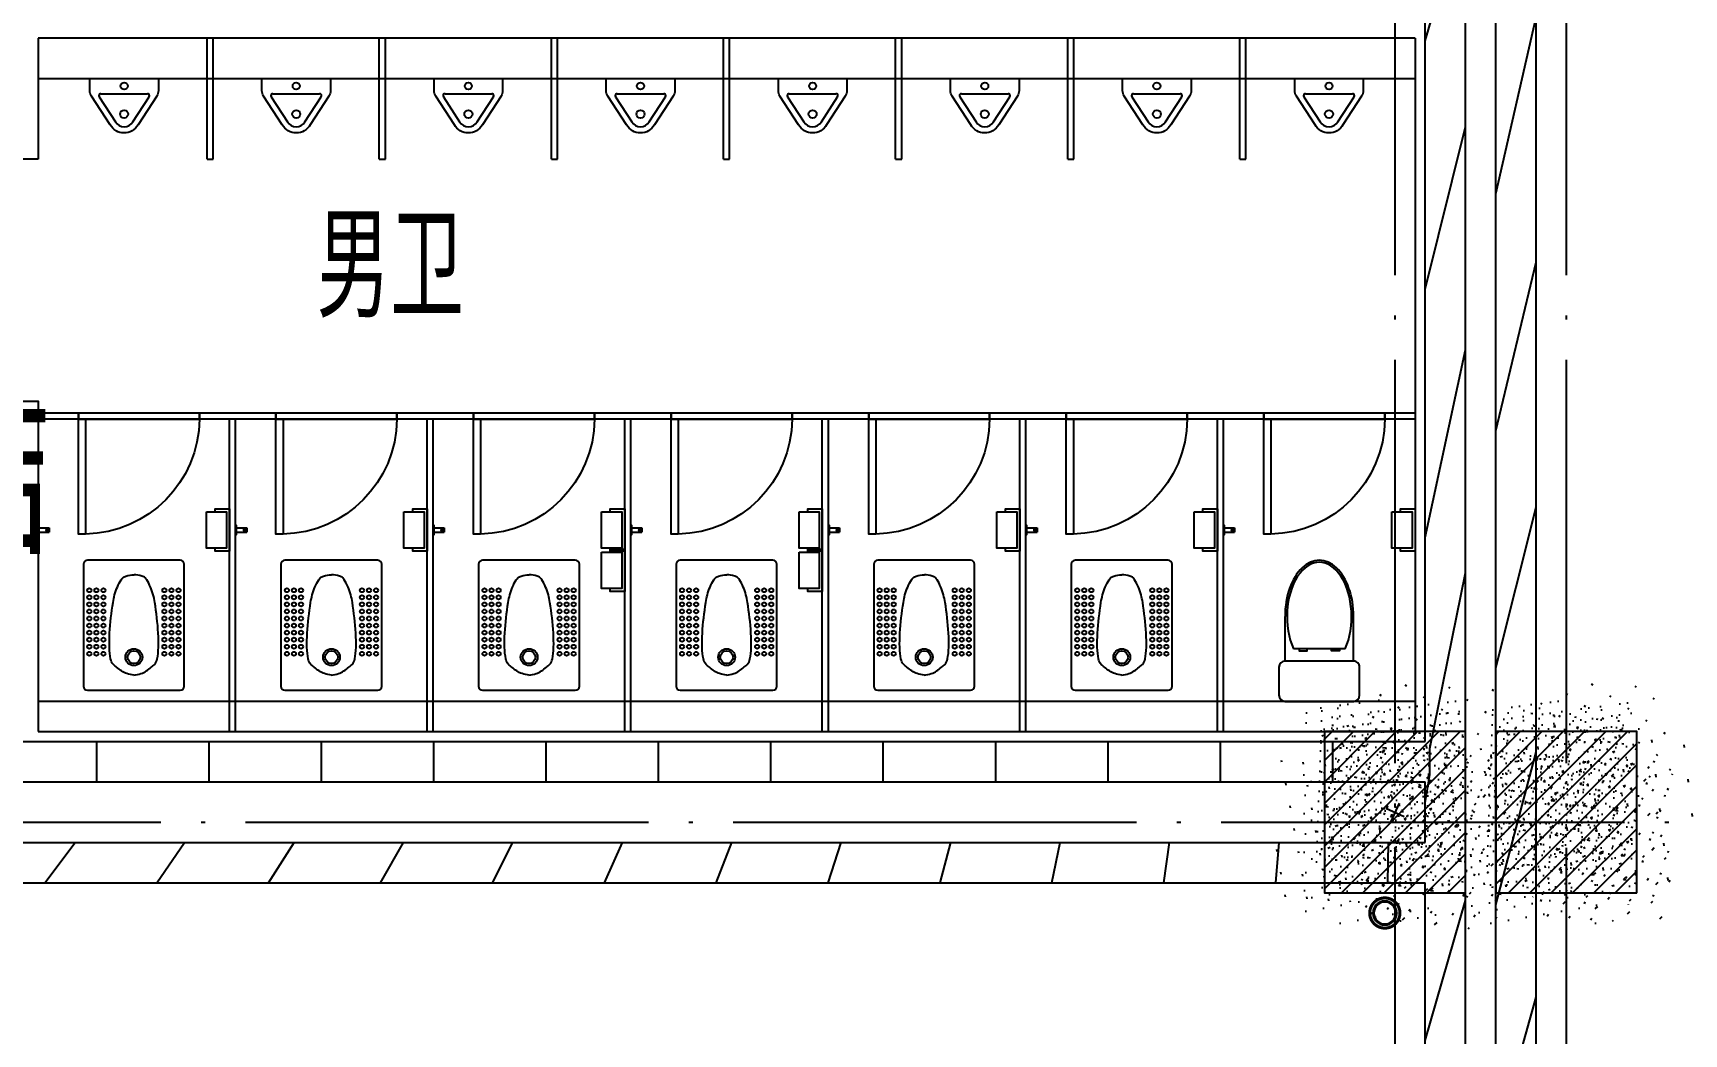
# Model space of a CAD drawing. Header units: inches. Extents: x 0 to 1813292486, y 0 to 3473589894.
# Drawn here: x 600608731 to 600616920, y 3473278568 to 3473283533 of the extents above; entities that cross this region are included whole.
import ezdxf
from ezdxf.enums import TextEntityAlignment as Align
from ezdxf.xclip import XClip

# ---------------------------------------------------------------- set-up
doc = ezdxf.new("R2010")
doc.units = ezdxf.units.IN
doc.header["$LTSCALE"] = 1000
doc.header["$MEASUREMENT"] = 0
doc.header["$XCLIPFRAME"] = 2
doc.set_wipeout_variables(frame=1)
for name, pattern in [('AX-MALL-GIRD-200$0$DOTE', [2.4200000000000004, 2, -0.2, 0.02, -0.2]), ('AX-MALL-WALL-P02-QT$0$DASH', [0.35, 0.25, -0.1]), ('PX-MALL-P02-LG$0$CONTINOUS', [0])]:
    doc.linetypes.add(name, pattern=pattern)
for name, color, linetype in [('A-Anno-Note', 241, 'Continuous'), ('AX-MALL-DIM-P02$0$A-Detl-Thin', 131, 'Continuous'), ('AX-MALL-GIRD-200$0$A-Grid', 222, 'AX-MALL-GIRD-200$0$DOTE'), ('AX-MALL-P02-200$0$A-Anno-Note', 241, 'Continuous'), ('AX-MALL-WALL-P02$0$A-Anno-Note', 241, 'Continuous'), ('AX-MALL-WALL-P02-QT$0$A-Anno-Note', 241, 'Continuous'), ('AX-MALL-WALL-P02-QT$0$A-Detl-Patt', 8, 'Continuous'), ('AX-MALL-WALL-P02-QT$0$A-Detl-Thin', 131, 'Continuous'), ('AX-MALL-WALL-P02-QT$0$A-Wall', 2, 'Continuous'), ('AX-MALL-WALL-P02-QT$0$A-Wall-Patt', 13, 'Continuous'), ('AX-MALL-WALL-P02-QT$0$A-Wind', 4, 'Continuous'), ('AX-MALL-WALL-P02-QT$0$AX-MALL-WALL-P02-QT$0$AX-MALL-WALL-P01-QT$0$21洁具', 123, 'Continuous'), ('AX-MALL-WALL-P02-QT$0$AX-MALL-WALL-P02-QT$0$AX-MALL-WALL-P01-QT$0$FC--FURN', 40, 'Continuous'), ('AX-MALL-WALL-P02-QT$0$AX-MALL-WALL-P02-QT$0$AX-MALL-WALL-P01-QT$0$FF--FIXT（洁具、厨具）', 31, 'Continuous'), ('AX-MALL-WALL-P02-QT$0$AX-MALL-WALL-P02-QT$0$AX-MALL-WALL-P01-QT$0$FF--FURN_SF(固定家俱)', 40, 'Continuous'), ('AX-MALL-WALL-P02-QT$0$AX-MALL-WALL-P02-QT$0$AX-MALL-WALL-P01-QT$0$FF-DOOR（平面门）', 70, 'Continuous'), ('AX-MALL-WALL-P02-QT$0$AX-MALL-WALL-P02-QT$0$AX-MALL-WALL-P01-QT$0$FF-装饰完成面', 30, 'Continuous'), ('AX-MALL-WALL-P02-QT$0$AX-MALL-WALL-P02-QT$0$AX-MALL-WALL-P01-QT$0$WALL', 2, 'Continuous'), ('AX-MALL-WORD-P02$0$A-Anno-Note', 241, 'Continuous'), ('AX-MALL-ZTKD-P02$0$A-Anno-Note', 241, 'Continuous'), ('PX-MALL-P02-LG$0$P-Pipe-Risr', 7, 'Continuous'), ('PX-MALL-P02-LG$0$P-Pipe-Risr-Arch', 6, 'Continuous'), ('PX-MALL-P02-LG$0$P-Pipe-Risr-W100', 6, 'Continuous'), ('PX-MALL-P02-LG$0$P-Pipe-Risr-W50', 6, 'Continuous'), ('PX-MALL-P02-LG$0$P-Sewr-Pipe', 123, 'PX-MALL-P02-LG$0$CONTINOUS'), ('SX-MALL-WALL-L-1F~2F$0$S-COLU', 30, 'Continuous'), ('SX-MALL-WALL-L-1F~2F$0$S-PATT-WALL', 83, 'Continuous'), ('SX-MALL-WALL-L-1F~2F$0$单形心', 4, 'Continuous'), ('SX-MALL-WALL-R-BZ$0$S-COLU', 30, 'Continuous'), ('SX-MALL-WALL-R-BZ$0$S-PATT-WALL', 83, 'Continuous')]:
    doc.layers.add(name, color=color, linetype=linetype)
doc.styles.add('AX-MALL-WORD-P02$0$_TCH_DIM', font='gbenor.shx')
doc.styles.add('AX-MALL-WORD-P02$0$STANDARD', font='gbenor.shx', dxfattribs={"bigfont": 'gbcbig.shx'})
doc.styles.add('PX-MALL-P02-LG$0$jzfz', font='gbenor.shx', dxfattribs={"bigfont": 'gbcbig.shx'})
pattern_1 = [(45, (0, 359.0227), (-353.55353201463, 353.55353201463), [])]

# ---------------------------------------------------------------- blocks, each defined once
blk = doc.blocks.new('AX-MALL-WORD-P02')
at = {"layer": 'AX-MALL-WORD-P02$0$A-Anno-Note', "style": 'AX-MALL-WORD-P02$0$STANDARD'}
blk.add_text('男卫', height=506.3829787234042, rotation=339.5681613092015, dxfattribs=at).set_placement((600435944.7812538, 3473126964.906733))
at = {"layer": 'AX-MALL-WORD-P02$0$A-Anno-Note', "style": 'AX-MALL-WORD-P02$0$_TCH_DIM', "width": 0.7}
blk.add_text('结', height=675.177304964539, rotation=339.5681613331429, dxfattribs=at).set_placement((600433728.0911067, 3473126613.051366))
blk = doc.blocks.new('AX-MALL-GIRD-200')
at = {"layer": 'AX-MALL-GIRD-200$0$A-Grid'}
for p, q in [((600241980.060326, 3473196551.41375), (600599876.0644244, 3473063224.650467)), ((600448485.974502, 3473145311.278587), (600409756.4355524, 3473041347.551506)), ((600449282.4994268, 3473145014.54968), (600410552.9604772, 3473041050.822598))]:
    blk.add_line(p, q, dxfattribs=at)
blk = doc.blocks.new('SX-MALL-WALL-R-BZ')
at = {"layer": 'SX-MALL-WALL-R-BZ$0$S-PATT-WALL'}
h = blk.add_hatch(dxfattribs=at)
h.set_pattern_fill('钢筋混凝土', color=256, scale=15, pattern_type=2)
h.set_pattern_definition([(24.56816130816271, (600578611.2237192, 3473080110.365553), (-31.18316059493327, 68.21004687955141), []), (29.56816130816269, (600578611.2237192, 3473080110.365553), (97.53445421719282, -46.37920051396389), [11.25, -123.75]), (334.5681613081628, (600578611.2237192, 3473080110.365553), (19.88439777927527, 112.9961142827297), [9, -99]), (80.01956130816268, (600578619.3515904, 3473080106.50062), (117.4189029658641, 66.61682168402376), [9.5610285, -105.1713168]), (25.75236130816271, (600578621.6965042, 3473080138.478197), (141.3476152528434, -79.15081592627133), [16.875, -185.625]), (76.20376130816268, (600578633.4754679, 3473080131.882288), (182.3878362876093, 87.98253897351975), [14.3415432, -157.75695]), (330.7523613081627, (600578621.6965042, 3473080138.478197), (182.3877676281842, 87.98268140648725), [13.49999999999997, -148.4999999999995]), (0.5681613081627113, (600578633.1346302, 3473080126.213644), (62.82047319493842, -87.84980448085341), [11.24999999999997, -123.7499999999997]), (305.5681613081627, (600578633.1346302, 3473080126.213644), (72.17288941707483, 89.18848104565322), [8.999999999999966, -98.99999999999973]), (51.01956130816269, (600578638.3696649, 3473080118.892823), (134.9933625472827, 1.338571315216136), [9.561028499999967, -105.1713167999997]), (17.06816130816274, (600578611.2237192, 3473080110.365553), (19.14085715648196, 46.15589493569758), [0.75, -97.8, 0.75, -100.5, 0.75, -99.375]), (347.0681613081627, (600578611.2237192, 3473080110.365553), (57.63084700165395, 41.66442755963357), [0.7499999999999979, -57.29999999999986, 0.7499999999999979, -95.54999999999973, 0.7499999999999979, -37.87499999999986]), (307.0681613081626, (600578579.8781208, 3473080122.042708), (73.85474000760384, -31.12342332406966), [0.75, -37.5, 0.75, -117, 0.75, -155.25]), (297.0681613081627, (600578565.8217986, 3473080127.2791), (87.21641676177077, -16.46683783357052), [0.75, -48.75, 0.75, -77.69999999999999, 0.75, -110.25])])
h.paths.add_polyline_path([(600441084.5123769, 3473122005.665615), (600441363.7866421, 3473122755.336132), (600440707.8249394, 3473122999.701114), (600440428.5506742, 3473122250.030597)])
at = {"layer": 'SX-MALL-WALL-R-BZ$0$S-COLU'}
blk.add_lwpolyline([(600441084.5123769, 3473122005.665615), (600441363.7866421, 3473122755.336132), (600440707.8249394, 3473122999.701114), (600440428.5506742, 3473122250.030597)], close=True, dxfattribs=at)
blk = doc.blocks.new('SX-MALL-WALL-R-2F~3F')
blk.add_blockref('SX-MALL-WALL-R-BZ', (-1.192092895507812e-06, -9.5367431640625e-07))
blk = doc.blocks.new('SX-MALL-WALL-L-1F~2F$0$BANWANG_XINGXIN')
at = {"color": 0}
for points in [[(0.7071067811865476, 0.7071067811865475), (-0.7071067811865477, -0.7071067811865475)], [(-0.7071067811865475, 0.7071067811865476), (0.7071067811865474, -0.7071067811865477)]]:
    blk.add_lwpolyline(points, dxfattribs=at)
blk = doc.blocks.new('SX-MALL-WALL-L-1F~2F')
at = {"layer": 'SX-MALL-WALL-L-1F~2F$0$S-PATT-WALL'}
h = blk.add_hatch(dxfattribs=at)
h.set_pattern_fill('钢筋混凝土', color=256, scale=15, pattern_type=2)
h.set_pattern_definition([(24.56816131876918, (600333381.3690606, 3473133742.443338), (-31.18316060756021, 68.21004687377882), []), (29.56816131876925, (600333381.3690606, 3473133742.443338), (97.53445422577846, -46.37920049590846), [11.25, -123.75]), (334.5681613187692, (600333381.3690606, 3473133742.443338), (19.88439775835759, 112.9961142864107), [9, -99]), (80.01956131876923, (600333389.4969318, 3473133738.578406), (117.4189029535321, 66.61682170576017), [9.5610285, -105.1713168]), (25.75236131876919, (600333391.8418456, 3473133770.555983), (141.3476152674957, -79.15081590010527), [16.87499999999951, -185.624999999996]), (76.20376131876925, (600333403.6208093, 3473133763.960074), (182.3878362713222, 87.98253900728311), [14.3415432, -157.75695]), (330.7523613187692, (600333391.8418456, 3473133770.555983), (182.387767611897, 87.98268144025062), [13.49999999999975, -148.499999999996]), (0.5681613187692669, (600333403.2799716, 3473133758.291429), (62.82047321120105, -87.84980446922418), [11.25, -123.75]), (305.5681613187692, (600333403.2799716, 3473133758.291429), (72.17288940056439, 89.18848105901375), [9, -99]), (51.01956131876926, (600333408.5150063, 3473133750.970609), (134.9933625470349, 1.33857134020591), [9.5610285, -105.1713168]), (17.06816131876921, (600333381.3690606, 3473133742.443338), (19.14085714793764, 46.15589493924091), [0.75, -97.8, 0.75, -100.5, 0.75, -99.375]), (347.0681613187692, (600333381.3690606, 3473133742.443338), (57.63084699394109, 41.66442757030211), [0.75, -57.3, 0.75, -95.55, 0.75, -37.875]), (307.0681613187692, (600333350.0234622, 3473133754.120493), (73.85474001336534, -31.12342331039777), [0.75, -37.5, 0.75, -117, 0.75, -155.25]), (297.0681613187692, (600333335.96714, 3473133759.356886), (87.2164167648191, -16.46683781742514), [0.75, -48.75, 0.75, -77.69999999999999, 0.75, -110.25])])
h.paths.add_polyline_path([(600440287.9874432, 3473122302.394524), (600440567.2617089, 3473123052.065043), (600439911.300006, 3473123296.430025), (600439632.0257404, 3473122546.759506)])
at = {"layer": 'SX-MALL-WALL-L-1F~2F$0$S-COLU'}
blk.add_lwpolyline([(600440287.9874432, 3473122302.394524), (600440567.2617089, 3473123052.065043), (600439911.300006, 3473123296.430025), (600439632.0257404, 3473122546.759506)], close=True, dxfattribs=at)
at = {"layer": 'SX-MALL-WALL-L-1F~2F$0$单形心', "xscale": 50, "yscale": 50, "zscale": 50}
blk.add_blockref('SX-MALL-WALL-L-1F~2F$0$BANWANG_XINGXIN', (600440099.6437256, 3473122799.412277), dxfattribs=at)
blk = doc.blocks.new('SX-MALL-WALL-L-2F~3F')
ref = blk.add_blockref('SX-MALL-WALL-L-1F~2F', (0, 0))
XClip(ref).set_block_clipping_path([(600349769.7341375, 3473074679.418533), (600357001.7302529, 3473071985.287766), (600356499.8725733, 3473070638.124951), (600359302.5086629, 3473069594.060767), (600362345.1765132, 3473077761.653201), (600381551.4312518, 3473070606.759726), (600391553.7259278, 3473066880.611454), (600387749.827644, 3473056669.608357), (600391632.1759799, 3473055223.319679), (600395635.5522461, 3473065969.791956), (600406982.2408491, 3473061742.817497), (600403058.8006672, 3473051210.921831), (600412723.2437257, 3473047610.6332), (600445093.3740637, 3473134503.466942), (600393055.2444371, 3473153889.197227), (600387463.4997383, 3473138878.984498), (600380158.3525343, 3473141600.366193), (600382830.751978, 3473148774.027779), (600388210.8522022, 3473146769.782572), (600390696.2253517, 3473153441.399696), (600277474.697425, 3473195619.741203), (600273446.9822528, 3473184807.934726), (600257129.111771, 3473190886.82031), (600241575.9633431, 3473149136.690594), (600258197.8999482, 3473142944.531458), (600255239.7303221, 3473135003.762026), (600263182.3271956, 3473132044.911624), (600260741.6763649, 3473125493.34496), (600269350.4970673, 3473122286.306632), (600271511.1407766, 3473128086.235537), (600286270.1853781, 3473122588.058336), (600284109.5416689, 3473116788.129431), (600282580.7823727, 3473112684.400902), (600291840.7574171, 3473109234.788475), (600290827.7957876, 3473106515.642598), (600293360.405141, 3473105572.171298), (600294731.2544166, 3473109252.0137), (600323175.4764534, 3473098655.706329), (600321336.3302773, 3473093718.790065), (600344750.773286, 3473084996.222976), (600341987.4689643, 3473077578.540671), (600344583.6790427, 3473076611.376234), (600346015.5062013, 3473080454.904757), (600351201.5612961, 3473078522.947055)])
blk = doc.blocks.new('SX-MALL-WALL-2F~3F')
for name in ['SX-MALL-WALL-L-2F~3F', 'SX-MALL-WALL-R-2F~3F']:
    blk.add_blockref(name, (0, 0))
blk = doc.blocks.new('AX-MALL-WALL-P02-QT$0$AX-MALL-WALL-P02-QT$0$AX-MALL-WALL-P01-QT$0$A-02-LTO-F5-卫生间$0$A-02-FP-02$0$656地块-地下一层平面图$0$A$C7C9B0AD1')
for p, q in [((169.9998121783137, 0), (-170.0001878216862, 0)), ((-200.0001878216863, -30), (-200.0001878216863, -170)), ((199.9998121783137, -170), (199.9998121783137, -30)), ((-170.0001878216862, -200), (169.9998121783137, -200)), ((-170.0001878216862, -200), (-170.0001878216862, -420.8666755913291)), ((169.9998121783137, -200), (169.9998121783137, -420.8666755913291)), ((-128.4095808044076, -260.3977986315731), (128.398101568222, -260.3977986315731))]:
    blk.add_line(p, q)
for points in [[(-100.0001878216862, -260.3977986315731), (-100.0001878216862, -250.3977986315731), (-60.00018782168627, -250.3977986315731), (-60.00018782168627, -260.3977986315731)], [(99.99981217831373, -260.3977986315731), (99.99981217831373, -250.3977986315731), (59.99981217831373, -250.3977986315731), (59.99981217831373, -260.3977986315731)]]:
    blk.add_lwpolyline(points)
for centre, start, end in [((-170.0001878216862, -30), 90, 180), ((169.9998121783137, -30), 0, 90), ((-170.0001878216862, -170), 180, 270), ((169.9998121783137, -170), 270, 0)]:
    blk.add_arc(centre, 30, start, end)
for centre, major_axis, ratio, start_param, end_param in [((-0.0002386718988419, -420.8581857560202), (0.01427085771669802, -268.9493896662805), 0.5949071552397731, 4.073075561061428, 8.493231919967007), ((-0.0001878216862679, -420.8666755913291), (0, -278.9407517399522), 0.6094484184888327, 4.712388980384689, 7.853981633974483)]:
    blk.add_ellipse(centre, major_axis=major_axis, ratio=ratio, start_param=start_param, end_param=end_param)
blk = doc.blocks.new('AX-MALL-WALL-P02-QT$0$AX-MALL-WALL-P02-QT$0$AX-MALL-WALL-P01-QT$0$A$C79883EFB')
at = {"layer": 'AX-MALL-WALL-P02-QT$0$AX-MALL-WALL-P02-QT$0$AX-MALL-WALL-P01-QT$0$FF--FIXT（洁具、厨具）', "ltscale": 0.04, "extrusion": (0, 0, -1), "xscale": -1, "zscale": -1, "rotation": 180}
blk.add_blockref('AX-MALL-WALL-P02-QT$0$AX-MALL-WALL-P02-QT$0$AX-MALL-WALL-P01-QT$0$A-02-LTO-F5-卫生间$0$A-02-FP-02$0$656地块-地下一层平面图$0$A$C7C9B0AD1', (-499.9998121783137, 0), dxfattribs=at)
blk = doc.blocks.new('AX-MALL-WALL-P02-QT$0$AX-MALL-WALL-P02-QT$0$AX-MALL-WALL-P01-QT$0$A$C5310592A')
at = {"layer": 'AX-MALL-WALL-P02-QT$0$AX-MALL-WALL-P02-QT$0$AX-MALL-WALL-P01-QT$0$WALL'}
blk.add_blockref('AX-MALL-WALL-P02-QT$0$AX-MALL-WALL-P02-QT$0$AX-MALL-WALL-P01-QT$0$A$C79883EFB', (-999.9999999920838, 0), dxfattribs=at)
blk = doc.blocks.new('AX-MALL-WALL-P02-QT$0$AX-MALL-WALL-P02-QT$0$AX-MALL-WALL-P01-QT$0$ewfd')
at = {"color": 250}
blk.add_wipeout([(323302.6650249958, 466314.476409029), (323298.66332251864, 466314.88083868043), (323294.8776801148, 466316.0547571024), (323291.4435677846, 466317.9210806403), (323288.5228893721, 466320.33427340526), (323286.08336799627, 466323.29389360757), (323284.17001375026, 466326.8649335461), (323283.0009077253, 466330.8264101287), (323282.6650249958, 466334.476409029), (323282.6650249958, 466939.476409029), (323283.0420671921, 466943.34157746437), (323284.3234099986, 466947.45043933333), (323286.02257478185, 466950.568246157), (323288.5228893721, 466953.6185446527), (323291.46228950284, 466956.0444118499), (323294.8884147194, 466957.902595086), (323298.6645358611, 466959.0722271207), (323302.28252805094, 466959.47275109665), (323762.6650249958, 466959.476409029), (323766.52946304274, 466959.09951068443), (323770.24132166675, 466957.985858744), (323773.9191480949, 466956.0095488781), (323776.80716061953, 466953.6185446527), (323779.311224187, 466950.5626190435), (323781.16109574045, 466947.0853095415), (323782.277100065, 466943.3964232483), (323782.6650249958, 466939.476409029), (323782.6634575456, 466334.2260182323), (323782.25036350096, 466330.4249258885), (323781.12287244765, 466326.7752488927), (323779.27045070205, 466323.329219378), (323776.80716061953, 466320.33427340526), (323773.76255693275, 466317.8377556908), (323770.22400144854, 466315.95987925184), (323766.41464420885, 466314.8310442892), (323762.6650249958, 466314.476409029)], dxfattribs=at)
blk.add_lwpolyline([(323282.6650249958, 466939.476409029), (323282.6650249958, 466334.476409029, 0.414213562373095), (323302.6650249958, 466314.476409029), (323762.6650249958, 466314.476409029, 0.414213562373095), (323782.6650249958, 466334.476409029), (323782.6650249958, 466939.476409029, 0.414213562373095), (323762.6650249958, 466959.476409029), (323302.6650249958, 466959.476409029, 0.414213562373095)], format="xyb", close=True)
blk.add_lwpolyline([(323282.6650249958, 466939.476409029), (323282.6650249958, 466334.476409029, 0.414213562373095), (323302.6650249958, 466314.476409029), (323762.6650249958, 466314.476409029, 0.414213562373095), (323782.6650249958, 466334.476409029), (323782.6650249958, 466939.476409029, 0.414213562373095), (323762.6650249958, 466959.476409029), (323302.6650249958, 466959.476409029, 0.414213562373095)], format="xyb", close=True)
at = {"color": 251}
for centre, radius in [((323310.7681113989, 466778.643245542), 10), ((323310.7681113989, 466778.643245542), 10), ((323345.7681113989, 466778.643245542), 10), ((323345.7681113989, 466778.643245542), 10), ((323380.7681113989, 466778.643245542), 10), ((323380.7681113989, 466778.643245542), 10), ((323531.9863792658, 466795.3876582197), 41.94557274732505), ((323531.9863792658, 466795.3876582197), 41.94557274732505), ((323531.9863792658, 466795.3876582197), 31.45923512725858), ((323531.9863792658, 466795.3876582197), 31.45923512725858), ((323683.2046471327, 466778.643245542), 10), ((323683.2046471327, 466778.643245542), 10), ((323718.2046471327, 466778.643245542), 10), ((323718.2046471327, 466778.643245542), 10), ((323753.2046471327, 466778.643245542), 10), ((323753.2046471327, 466778.643245542), 10), ((323310.7681113989, 466743.643245542), 10), ((323310.7681113989, 466743.643245542), 10), ((323310.7681113989, 466708.643245542), 10), ((323310.7681113989, 466708.643245542), 10), ((323310.7681113989, 466673.643245542), 10), ((323310.7681113989, 466673.643245542), 10), ((323345.7681113989, 466743.643245542), 10), ((323345.7681113989, 466743.643245542), 10), ((323345.7681113989, 466708.643245542), 10), ((323345.7681113989, 466708.643245542), 10), ((323345.7681113989, 466673.643245542), 10), ((323345.7681113989, 466673.643245542), 10), ((323380.7681113989, 466743.643245542), 10), ((323380.7681113989, 466743.643245542), 10), ((323380.7681113989, 466708.643245542), 10), ((323380.7681113989, 466708.643245542), 10), ((323380.7681113989, 466673.643245542), 10), ((323380.7681113989, 466673.643245542), 10), ((323683.2046471327, 466743.643245542), 10), ((323683.2046471327, 466743.643245542), 10), ((323683.2046471327, 466708.643245542), 10), ((323683.2046471327, 466708.643245542), 10), ((323683.2046471327, 466673.643245542), 10), ((323683.2046471327, 466673.643245542), 10), ((323718.2046471327, 466743.643245542), 10), ((323718.2046471327, 466743.643245542), 10), ((323718.2046471327, 466708.643245542), 10), ((323718.2046471327, 466708.643245542), 10), ((323718.2046471327, 466673.643245542), 10), ((323718.2046471327, 466673.643245542), 10), ((323753.2046471327, 466743.643245542), 10), ((323753.2046471327, 466743.643245542), 10), ((323753.2046471327, 466708.643245542), 10), ((323753.2046471327, 466708.643245542), 10), ((323753.2046471327, 466673.643245542), 10), ((323753.2046471327, 466673.643245542), 10), ((323310.7681113989, 466638.643245542), 10), ((323310.7681113989, 466638.643245542), 10), ((323310.7681113989, 466603.643245542), 10), ((323310.7681113989, 466603.643245542), 10), ((323345.7681113989, 466638.643245542), 10), ((323345.7681113989, 466638.643245542), 10), ((323345.7681113989, 466603.643245542), 10), ((323345.7681113989, 466603.643245542), 10), ((323380.7681113989, 466638.643245542), 10), ((323380.7681113989, 466638.643245542), 10), ((323380.7681113989, 466603.643245542), 10), ((323380.7681113989, 466603.643245542), 10), ((323683.2046471327, 466638.643245542), 10), ((323683.2046471327, 466638.643245542), 10), ((323683.2046471327, 466603.643245542), 10), ((323683.2046471327, 466603.643245542), 10), ((323718.2046471327, 466638.643245542), 10), ((323718.2046471327, 466638.643245542), 10), ((323718.2046471327, 466603.643245542), 10), ((323718.2046471327, 466603.643245542), 10), ((323753.2046471327, 466638.643245542), 10), ((323753.2046471327, 466638.643245542), 10), ((323753.2046471327, 466603.643245542), 10), ((323753.2046471327, 466603.643245542), 10), ((323310.7681113989, 466568.643245542), 10), ((323310.7681113989, 466568.643245542), 10), ((323310.7681113989, 466533.643245542), 10), ((323310.7681113989, 466533.643245542), 10), ((323345.7681113989, 466568.643245542), 10), ((323345.7681113989, 466568.643245542), 10), ((323345.7681113989, 466533.643245542), 10), ((323345.7681113989, 466533.643245542), 10), ((323380.7681113989, 466568.643245542), 10), ((323380.7681113989, 466568.643245542), 10), ((323380.7681113989, 466533.643245542), 10), ((323380.7681113989, 466533.643245542), 10), ((323683.2046471327, 466568.643245542), 10), ((323683.2046471327, 466568.643245542), 10), ((323683.2046471327, 466533.643245542), 10), ((323683.2046471327, 466533.643245542), 10), ((323718.2046471327, 466568.643245542), 10), ((323718.2046471327, 466568.643245542), 10), ((323718.2046471327, 466533.643245542), 10), ((323718.2046471327, 466533.643245542), 10), ((323753.2046471327, 466568.643245542), 10), ((323753.2046471327, 466568.643245542), 10), ((323753.2046471327, 466533.643245542), 10), ((323753.2046471327, 466533.643245542), 10), ((323310.7681113989, 466498.643245542), 10), ((323310.7681113989, 466498.643245542), 10), ((323310.7681113989, 466463.643245542), 10), ((323310.7681113989, 466463.643245542), 10), ((323345.7681113989, 466498.643245542), 10), ((323345.7681113989, 466498.643245542), 10), ((323345.7681113989, 466463.643245542), 10), ((323345.7681113989, 466463.643245542), 10), ((323380.7681113989, 466498.643245542), 10), ((323380.7681113989, 466498.643245542), 10), ((323380.7681113989, 466463.643245542), 10), ((323380.7681113989, 466463.643245542), 10), ((323683.2046471327, 466498.643245542), 10), ((323683.2046471327, 466498.643245542), 10), ((323683.2046471327, 466463.643245542), 10), ((323683.2046471327, 466463.643245542), 10), ((323718.2046471327, 466498.643245542), 10), ((323718.2046471327, 466498.643245542), 10), ((323718.2046471327, 466463.643245542), 10), ((323718.2046471327, 466463.643245542), 10), ((323753.2046471327, 466498.643245542), 10), ((323753.2046471327, 466498.643245542), 10), ((323753.2046471327, 466463.643245542), 10), ((323753.2046471327, 466463.643245542), 10)]:
    blk.add_circle(centre, radius, dxfattribs=at)
for points in [[(323532.6650248766, 466883.8638216704), (323520.4717212916, 466882.2286032736), (323488.4597207308, 466877.707044959), (323456.0975703001, 466853.6599709837), (323422.9914146662, 466827.120705098), (323400.9047311546, 466758.5660919397), (323414.4005647899, 466603.1887380629), (323437.4916673899, 466472.9993421583), (323456.4092613461, 466429.9087465851), (323476.310454011, 466399.6364177166), (323500.2832683325, 466389.5506935481), (323519.2872260809, 466386.2547661074), (323531.2312737703, 466386.1751430504)], [(323532.6650248766, 466883.8638216704), (323520.4717212916, 466882.2286032736), (323488.4597207308, 466877.707044959), (323456.0975703001, 466853.6599709837), (323422.9914146662, 466827.120705098), (323400.9047311546, 466758.5660919397), (323414.4005647899, 466603.1887380629), (323437.4916673899, 466472.9993421583), (323456.4092613461, 466429.9087465851), (323476.310454011, 466399.6364177166), (323500.2832683325, 466389.5506935481), (323519.2872260809, 466386.2547661074), (323531.2312737703, 466386.1751430504)], [(323531.2312737703, 466883.8638216704), (323543.4245773553, 466882.2286032736), (323575.4365779161, 466877.707044959), (323607.7987283468, 466853.6599709837), (323640.9048839808, 466827.120705098), (323662.9915674924, 466758.5660919397), (323649.495733857, 466603.1887380629), (323626.4046312571, 466472.9993421583), (323607.4870373008, 466429.9087465851), (323587.585844636, 466399.6364177166), (323563.6130303144, 466389.5506935481), (323544.609072566, 466386.2547661074), (323531.2312737703, 466386.1751430504)], [(323531.2312737703, 466883.8638216704), (323543.4245773553, 466882.2286032736), (323575.4365779161, 466877.707044959), (323607.7987283468, 466853.6599709837), (323640.9048839808, 466827.120705098), (323662.9915674924, 466758.5660919397), (323649.495733857, 466603.1887380629), (323626.4046312571, 466472.9993421583), (323607.4870373008, 466429.9087465851), (323587.585844636, 466399.6364177166), (323563.6130303144, 466389.5506935481), (323544.609072566, 466386.2547661074), (323531.2312737703, 466386.1751430504)]]:
    blk.add_open_spline(points, degree=3, knots=[1.440812088750235, 1.440812088750235, 1.440812088750235, 1.440812088750235, 37.88296620825651, 97.35998109031364, 119.2773576006894, 162.7981170504426, 436.8467338138964, 475.3307935418813, 551.816729635075, 564.080937783323, 580.9239073624212, 621.6792270419107, 621.6792270419107, 621.6792270419107, 621.6792270419107])
blk = doc.blocks.new('AX-MALL-WALL-P02-QT$0$AX-MALL-WALL-P02-QT$0$AX-MALL-WALL-P01-QT$0$A$C54635287')
at = {"layer": 'AX-MALL-WALL-P02-QT$0$AX-MALL-WALL-P02-QT$0$AX-MALL-WALL-P01-QT$0$21洁具'}
for p, q in [((-15, -399.9999999997672), (-15, 199.9999999983702)), ((15, -399.9999999997672), (15, 199.9999999983702)), ((-15, 0), (15, 0))]:
    blk.add_line(p, q, dxfattribs=at)
blk.add_lwpolyline([(-15, -400), (15, -400)], dxfattribs=at)
blk = doc.blocks.new('AX-MALL-WALL-P02-QT$0$AX-MALL-WALL-P02-QT$0$AX-MALL-WALL-P01-QT$0$$lvtry$00000219')
at = {"color": 0}
for p, q in [((-115.7951361627784, -76), (115.7951365942135, -76)), ((-124.1736286100931, -91.4590167896822), (-43.30126991262658, -215.5818163077347)), ((43.30127046327107, -215.5818162914366), (124.173629044788, -91.45901678455992))]:
    blk.add_line(p, q, dxfattribs=at)
blk.add_lwpolyline([(69.28203258267604, -230.5818162814248, -0.5773502691893553), (-69.28203202271834, -230.5818163137883), (-161.8924622368068, -88.44343865476549, -0.1453776039613215), (-170, -61.14835470658728), (-170, 0), (170, 0), (170, -61.14835534221493, -0.14537760380397), (161.8924622535706, -88.44343926454893)], format="xyb", close=True, dxfattribs=at)
for centre, radius in [((0, -38), 17.66628609890357), ((2.15601176e-07, -176.9798452330288), 20)]:
    blk.add_circle(centre, radius, dxfattribs=at)
for centre, radius, start, end in [((-115.7951361627784, -86), 10, 90, 213.0863027755129), ((115.7951365942135, -86), 10, 326.9136972614062, 90), ((2.705492079e-07, -190.5818163002841), 49.99999999860439, 210.000000016618, 330.0000000131581)]:
    blk.add_arc(centre, radius, start, end, dxfattribs=at)
blk = doc.blocks.new('AX-MALL-WALL-P02-QT$0$AX-MALL-WALL-P02-QT$0$AX-MALL-WALL-P01-QT$0$6栋二层平面图$0$t.holder')
blk.add_lwpolyline([(-171606.22549057, -4429.84042078245), (-171506.2254905701, -4429.84042078245), (-171506.2254905701, -4249.84042078245), (-171606.22549057, -4249.84042078245)], close=True)
blk.add_lwpolyline([(-171563.1068744659, -4429.84042078245), (-171563.1068744659, -4444.840420782449), (-171491.2254905701, -4444.840420782449), (-171491.2254900932, -4234.840420782449), (-171563.1068739891, -4234.840420782449), (-171563.1068744659, -4249.84042078245)])
blk = doc.blocks.new('AX-MALL-WALL-P02-QT$0$AX-MALL-WALL-P02-QT$0$AX-MALL-WALL-P01-QT$0$A$C25F07B65')
at = {"color": 1}
blk.add_lwpolyline([(-22.5, 0), (-22.5, -5), (22.5, -5), (22.5, 0)], close=True, dxfattribs=at)
for points in [[(-11, -5), (-11, -55)], [(11, -55), (-11, -55)], [(11, -5), (11, -55)]]:
    blk.add_lwpolyline(points, dxfattribs=at)
blk.add_circle((0, -45), 5, dxfattribs=at)
blk = doc.blocks.new('AX-MALL-WALL-P02-QT$0$AX-MALL-WALL-P02-QT$0$AX-MALL-WALL-P01-QT$0$VCDSV RT')
at = {"layer": 'AX-MALL-WALL-P02-QT$0$AX-MALL-WALL-P02-QT$0$AX-MALL-WALL-P01-QT$0$FF--FURN_SF(固定家俱)', "color": 251}
for points in [[(-1553098.84209966, -1826479.911805076), (-1553098.841555893, -1826509.899017009), (-1553698.84155756, -1826509.923115739), (-1553698.841553746, -1826479.935903796)], [(-1553098.84209966, -1826509.947214458), (-1553098.841555893, -1826479.960002525), (-1553698.84155756, -1826479.935903796), (-1553698.841553746, -1826509.923115739)]]:
    blk.add_lwpolyline(points, dxfattribs=at)
at = {"layer": 'AX-MALL-WALL-P02-QT$0$AX-MALL-WALL-P02-QT$0$AX-MALL-WALL-P01-QT$0$FF-DOOR（平面门）', "color": 251}
blk.add_lwpolyline([(-1553698.841553746, -1826479.923115739), (-1553098.84209966, -1826479.911805076, 0.4070509368306434), (-1553664.217446385, -1825909.914594877)], format="xyb", dxfattribs=at)
at = {"layer": 'AX-MALL-WALL-P02-QT$0$AX-MALL-WALL-P02-QT$0$AX-MALL-WALL-P01-QT$0$FF-DOOR（平面门）', "color": 3}
blk.add_lwpolyline([(-1553663.633202611, -1825909.923566568), (-1553698.841534672, -1825909.923565615), (-1553698.841553746, -1826479.935903796), (-1553663.633221684, -1826479.93590475)], close=True, dxfattribs=at)
blk = doc.blocks.new('AX-MALL-WALL-P02-QT$0$cs3')
at = {"layer": 'AX-MALL-WALL-P02-QT$0$AX-MALL-WALL-P02-QT$0$AX-MALL-WALL-P01-QT$0$FC--FURN', "ltscale": 2}
blk.add_line((31121.91662144661, -6897.504331111908), (37951.91656386852, -6897.504325866699), dxfattribs=at)
blk.add_lwpolyline([(37951.91656589508, -9987.51037311554), (31122.92724180222, -9987.510378360748)], dxfattribs=at)
at = {"layer": 'AX-MALL-WALL-P02-QT$0$AX-MALL-WALL-P02-QT$0$AX-MALL-WALL-P01-QT$0$FF--FURN_SF(固定家俱)', "ltscale": 2}
for points in [[(34801.91609489918, -8557.510385513306), (31122.92724049091, -8557.510389328003)], [(34801.91609442234, -8587.510375499725), (31122.92724084854, -8587.510379314423)], [(32071.91662335396, -10137.51037883759), (32071.91662204266, -8587.510376930237)], [(32101.9166135788, -10137.51037788391), (32101.91661334038, -8587.510376930237)], [(37951.91606628895, -8587.510373592377), (32711.91610431671, -8587.510376930237)], [(37951.91606616974, -8557.510383605957), (32711.91618871689, -8557.510387420654)], [(33051.91661369801, -10137.51037788391), (33051.91661274433, -8587.510377883911)], [(33081.91660368443, -10137.51037740707), (33081.91660320759, -8587.510377883911)], [(34031.91660404205, -10137.51037693024), (34031.91660320759, -8587.5103764534)], [(34031.91660404205, -10137.51037693024), (34031.91660320759, -8587.5103764534)], [(34061.91659462452, -10137.51037597656), (34061.91659379005, -8587.510376930237)], [(34061.91659462452, -10137.51037597656), (34061.91659379005, -8587.510376930237)], [(35011.91659450531, -10137.51037597656), (35011.91659343243, -8587.510376930237)], [(35041.91658496857, -10137.5103764534), (35041.9165841341, -8587.510376930237)], [(35991.91658520699, -10137.51037597656), (35991.9165841341, -8587.5103764534)], [(36021.91657578945, -10137.51037597656), (36021.91657483578, -8587.5103764534)], [(36971.91657531261, -10137.51037549973), (36971.91657412052, -8587.510375022888)], [(37001.91656517982, -10137.51037502289), (37001.91656458378, -8587.510375022888)]]:
    blk.add_lwpolyline(points, dxfattribs=at)
at = {"layer": 'AX-MALL-WALL-P02-QT$0$AX-MALL-WALL-P02-QT$0$AX-MALL-WALL-P01-QT$0$FF-装饰完成面'}
for p, q in [((37951.91656351089, -6697.504325389862), (31121.91662156582, -6697.504331111908)), ((31121.91662156582, -6697.504331111908), (31121.9166213274, -7297.504330635071)), ((37951.91656351089, -6697.504325389862), (37951.91656577587, -10137.51057004929)), ((31121.9166213274, -7297.504330635071), (30921.91662120819, -7297.504329681396)), ((31121.91662323475, -10137.51057624817), (37951.91656577587, -10137.51057004929))]:
    blk.add_line(p, q, dxfattribs=at)
blk.add_lwpolyline([(30921.91662299633, -9737.510576248169), (30921.91662251949, -8699.344861030579), (30171.91662251949, -8699.344860076904), (30171.91662216187, -8499.344861984253), (31121.91662204266, -8499.344860553741), (31121.91662323475, -10137.51057624817)], dxfattribs=at)
at = {"layer": 'AX-MALL-WALL-P02-QT$0$AX-MALL-WALL-P02-QT$0$AX-MALL-WALL-P01-QT$0$FC--FURN', "color": 70, "rotation": 180.0000000395197}
for p in [(355129.3900780678, 457026.9662547112), (356109.390068531, 457026.9662537575), (357089.3900583982, 457026.966255188), (358069.3900486231, 457026.9662547112), (359049.3900398016, 457026.966258049), (360029.390029788, 457026.9662570953)]:
    blk.add_blockref('AX-MALL-WALL-P02-QT$0$AX-MALL-WALL-P02-QT$0$AX-MALL-WALL-P01-QT$0$ewfd', p, dxfattribs=at)
at = {"layer": 'AX-MALL-WALL-P02-QT$0$AX-MALL-WALL-P02-QT$0$AX-MALL-WALL-P01-QT$0$FC--FURN', "color": 70}
blk.add_blockref('AX-MALL-WALL-P02-QT$0$AX-MALL-WALL-P02-QT$0$AX-MALL-WALL-P01-QT$0$A$C5310592A', (37976.91631627083, -9987.510373592377), dxfattribs=at)
at = {"layer": 'AX-MALL-WALL-P02-QT$0$AX-MALL-WALL-P02-QT$0$AX-MALL-WALL-P01-QT$0$FF--FIXT（洁具、厨具）', "ltscale": 2}
for p in [(31975.66661369801, -6897.504329681396), (32829.41660702229, -6897.504329204559), (33683.16659975052, -6897.504328250885), (34536.91659224033, -6897.504327297211), (35390.66658580303, -6897.504326820374), (36244.4165776968, -6897.504326343536), (37098.16657102108, -6897.504324436188)]:
    blk.add_blockref('AX-MALL-WALL-P02-QT$0$AX-MALL-WALL-P02-QT$0$AX-MALL-WALL-P01-QT$0$A$C54635287', p, dxfattribs=at)
at = {"layer": 'AX-MALL-WALL-P02-QT$0$AX-MALL-WALL-P02-QT$0$AX-MALL-WALL-P01-QT$0$FF--FIXT（洁具、厨具）', "ltscale": 0.04}
for p in [(31548.7916175127, -6897.504329681396, 0.1550244201247627), (32402.54161024094, -6897.504328727722, 0.1550244201247627), (33256.29160356522, -6897.504328250885, 0.1550244201247628), (34110.04159641266, -6897.504328250885, 0.1550244201247628), (34963.79158854485, -6897.504326820374, 0.1550244201247628), (35817.54158163071, -6897.504327297211, 0.1550244201247628), (36671.29157483578, -6897.504325389862, 0.1550244201247628), (37525.04156756401, -6897.504325866699, 0.1550244201247627)]:
    blk.add_blockref('AX-MALL-WALL-P02-QT$0$AX-MALL-WALL-P02-QT$0$AX-MALL-WALL-P01-QT$0$$lvtry$00000219', p, dxfattribs=at)
at = {"layer": 'AX-MALL-WALL-P02-QT$0$AX-MALL-WALL-P02-QT$0$AX-MALL-WALL-P01-QT$0$FF--FIXT（洁具、厨具）', "ltscale": 3, "extrusion": (0, 0, -1), "zscale": -1, "rotation": 179.9999961184987}
for p in [(-203563.1425172091, -13477.33918094635), (-204543.142506361, -13477.33917999268), (-205523.1424876451, -13477.33917999268), (-206503.142482996, -13477.33917999268), (-207483.1424797773, -13477.33917951584), (-208463.142468214, -13477.33917808533), (-209443.1419576406, -13477.33917713165), (-205523.1424883604, -13677.33918046951), (-206503.1424820423, -13677.33917951584)]:
    blk.add_blockref('AX-MALL-WALL-P02-QT$0$AX-MALL-WALL-P02-QT$0$AX-MALL-WALL-P01-QT$0$6栋二层平面图$0$t.holder', p, dxfattribs=at)
at = {"layer": 'AX-MALL-WALL-P02-QT$0$AX-MALL-WALL-P02-QT$0$AX-MALL-WALL-P01-QT$0$FF--FIXT（洁具、厨具）', "rotation": 90.00000003951976}
for p in [(31121.91672790051, -9137.510379314423), (32101.91671741009, -9137.510378360748), (33081.91670823097, -9137.510377883911), (34061.91669881344, -9137.510376930237), (35041.91668915749, -9137.510375976562), (36021.91667962074, -9137.510375022888), (37001.91666996479, -9137.510374069214)]:
    blk.add_blockref('AX-MALL-WALL-P02-QT$0$AX-MALL-WALL-P02-QT$0$AX-MALL-WALL-P01-QT$0$A$C25F07B65', p, dxfattribs=at)
at = {"layer": 'AX-MALL-WALL-P02-QT$0$AX-MALL-WALL-P02-QT$0$AX-MALL-WALL-P01-QT$0$FF-DOOR（平面门）', "color": 2, "extrusion": (0, 0, -1), "zscale": -0.9999999999999999, "rotation": 179.9999999604801}
for p in [(-1585020.759433508, -1835067.412895203), (-1586000.759423733, -1835067.412895203), (-1586980.759414077, -1835067.412894726), (-1587960.759405017, -1835067.412894726), (-1588940.75939548, -1835067.412892818), (-1589920.759385586, -1835067.412892818), (-1590900.75937593, -1835067.412891865)]:
    blk.add_blockref('AX-MALL-WALL-P02-QT$0$AX-MALL-WALL-P02-QT$0$AX-MALL-WALL-P01-QT$0$VCDSV RT', p, dxfattribs=at)
blk = doc.blocks.new('AX-MALL-WALL-P02-QT')
at = {"layer": 'AX-MALL-WALL-P02-QT$0$A-Wall-Patt'}
h = blk.add_hatch(dxfattribs=at)
h.set_pattern_fill('普通砖', color=256, scale=200, style=0)
h.set_pattern_definition(pattern_1)
h.paths.add_polyline_path([(600440215.4062912, 3473122489.503456), (600440340.3513772, 3473122442.957745), (600440514.8977934, 3473122911.501819), (600440389.9527073, 3473122958.04753), (600440292.570881, 3473122887.611571), (600440187.8430314, 3473122606.485126)])
h = blk.add_hatch(dxfattribs=at)
h.set_pattern_fill('普通砖', color=256, scale=200, style=0)
h.set_pattern_definition(pattern_1)
h.paths.add_polyline_path([(600432410.7032369, 3473101446.307957), (600432504.9854289, 3473101410.075115), (600440340.3513772, 3473122442.957745), (600440215.4062912, 3473122489.503456), (600440118.0244651, 3473122419.067497), (600432353.9015877, 3473101577.426369)])
at = {"layer": 'AX-MALL-WALL-P02-QT$0$A-Detl-Patt', "linetype": 'AX-MALL-WALL-P02-QT$0$DASH'}
for p, q in [((600411783.0245817, 3473045785.03125), (600444215.2818018, 3473132844.636178)), ((600411924.6820309, 3473045735.605952), (600444355.845043, 3473132792.272248))]:
    blk.add_line(p, q, dxfattribs=at)
at = {"layer": 'AX-MALL-WALL-P02-QT$0$A-Wall'}
for p, q in [((600440187.8430314, 3473122606.485126), (600440292.570881, 3473122887.611571)), ((600440340.3513772, 3473122442.957745), (600440514.8977934, 3473122911.501819)), ((600432353.9015877, 3473101577.426369), (600440118.0244651, 3473122419.067497)), ((600432504.9854289, 3473101410.075115), (600440340.3513772, 3473122442.957745))]:
    blk.add_line(p, q, dxfattribs=at)
at = {"layer": 'AX-MALL-WALL-P02-QT$0$A-Detl-Thin'}
blk.add_blockref('SX-MALL-WALL-2F~3F', (0, 0), dxfattribs=at)
at = {"layer": 'AX-MALL-WALL-P02-QT$0$A-Wind'}
blk.add_blockref('AX-MALL-GIRD-200', (0, 0), dxfattribs=at)
at = {"layer": 'AX-MALL-WALL-P02-QT$0$A-Anno-Note', "rotation": 339.5681613093759}
blk.add_blockref('AX-MALL-WALL-P02-QT$0$cs3', (600408307.6306978, 3473145887.821014), dxfattribs=at)
at = {"layer": 'AX-MALL-WALL-P02-QT$0$A-Wall-Patt'}
h = blk.add_hatch(dxfattribs=at)
h.set_pattern_fill('普通砖', color=256, scale=200, style=0)
h.set_pattern_definition(pattern_1)
h.paths.add_polyline_path([(600440389.9527073, 3473122958.04753), (600440514.8977934, 3473122911.501819), (600443482.1868627, 3473130876.751067), (600443224.9506671, 3473130759.152004), (600440362.3894473, 3473123075.0292)])
h = blk.add_hatch(dxfattribs=at)
h.set_pattern_fill('普通砖', color=256, scale=200, style=0)
h.set_pattern_definition(pattern_1)
h.paths.add_polyline_path([(600432671.615671, 3473100854.770744), (600443530.8934488, 3473130004.898059), (600443413.2943859, 3473130262.134254), (600432484.1980418, 3473100924.58931)])
h = blk.add_hatch(dxfattribs=at)
h.set_pattern_fill('普通砖', color=256, scale=200, style=0)
h.set_pattern_definition(pattern_1)
h.paths.add_polyline_path([(600424783.7620517, 3473128665.097935), (600440292.570881, 3473122887.611571), (600440389.9527073, 3473122958.04753), (600440362.3894473, 3473123075.0292), (600424853.580618, 3473128852.515564)])
h = blk.add_hatch(dxfattribs=at)
h.set_pattern_fill('普通砖', color=256, scale=200, style=0)
h.set_pattern_definition(pattern_1)
h.paths.add_polyline_path([(600424819.5974243, 3473128331.607566), (600424937.1964872, 3473128074.371371), (600440118.0244651, 3473122419.067497), (600440215.4062912, 3473122489.503456), (600440187.8430314, 3473122606.485126)])
at = {"layer": 'AX-MALL-WALL-P02-QT$0$A-Wall'}
for p, q in [((600440514.8977934, 3473122911.501819), (600443482.1868627, 3473130876.751067)), ((600440362.3894473, 3473123075.0292), (600443224.9506671, 3473130759.152004)), ((600432484.1980418, 3473100924.58931), (600443413.2943859, 3473130262.134254)), ((600432671.615671, 3473100854.770744), (600443530.8934488, 3473130004.898059)), ((600424853.580618, 3473128852.515564), (600440362.3894473, 3473123075.0292)), ((600424783.7620517, 3473128665.097935), (600440292.570881, 3473122887.611571)), ((600424819.5974243, 3473128331.607566), (600440187.8430314, 3473122606.485126)), ((600424937.1964872, 3473128074.371371), (600440118.0244651, 3473122419.067497))]:
    blk.add_line(p, q, dxfattribs=at)
blk = doc.blocks.new('AX-MALL-WALL-P02')
at = {"layer": 'AX-MALL-WALL-P02$0$A-Anno-Note'}
blk.add_blockref('AX-MALL-WORD-P02', (0, 0), dxfattribs=at)
blk.add_blockref('AX-MALL-WALL-P02-QT', (0, 0), dxfattribs=at)
blk = doc.blocks.new('PX-MALL-P02-LG$0$P-Risr')
at = {"layer": 'PX-MALL-P02-LG$0$P-Pipe-Risr-W50'}
h = blk.add_hatch(color=0, dxfattribs=at)
edge = h.paths.add_edge_path()
edge.add_ellipse((0, 0), major_axis=(47.05795628796547, 47.05795628796547), ratio=0.9999999999999695, start_angle=225.0000000000009, end_angle=405.0000000000009, ccw=False)
edge.add_ellipse((0, 0), major_axis=(47.05795628796764, 47.05795628796764), ratio=0.9999999999998785, start_angle=133.9675974886221, end_angle=225.0000000000035, ccw=False)
edge.add_line((-66.53919663240958, 1.199087783927098), (-54.4367953546693, 1.199087783927098))
edge.add_ellipse((0, 0), major_axis=(-38.50196423560672, 38.50196423560672), ratio=0.9999999999999859, start_angle=43.73814098242129, end_angle=134.9999999999996)
edge.add_ellipse((0, 0), major_axis=(38.50196423561096, 38.50196423561096), ratio=0.9999999999998216, start_angle=225.0000000000051, end_angle=405.0000000000051)
edge.add_ellipse((0, 0), major_axis=(38.50196423560679, 38.50196423560679), ratio=0.9999999999999831, start_angle=45.00000000000048, end_angle=133.7381409824204)
edge.add_line((-54.43679535467527, 1.199087783927098), (-66.53919663241555, 1.199087783927098))
edge.add_ellipse((0, 0), major_axis=(-47.05795628796762, 47.05795628796762), ratio=0.9999999999998742, start_angle=-45.00000000000358, end_angle=43.967597488629224, ccw=False)
at = {"layer": 'PX-MALL-P02-LG$0$P-Pipe-Risr-Arch', "ltscale": 0.7}
blk.add_circle((0, 0), 59.29000000000001, dxfattribs=at)
at = {"layer": 'PX-MALL-P02-LG$0$P-Pipe-Risr-W100', "color": 0, "const_width": 15}
blk.add_lwpolyline([(-75, 0, 1), (75, 0, 1)], format="xyb", close=True, dxfattribs=at)
at = {"layer": 'PX-MALL-P02-LG$0$P-Pipe-Risr-W50'}
blk.add_circle((0, 0), 54.45000000000001, dxfattribs=at)
at = {"layer": 'PX-MALL-P02-LG$0$P-Pipe-Risr', "style": 'PX-MALL-P02-LG$0$jzfz', "width": 0.6, "flags": 1}
for tag, p in [('SYS-MARK', (0.3310501334344735, -45.65933377496549)), ('RANGE', (0.3337570973526454, -45.67887874227017))]:
    blk.add_attdef(tag, text='', height=0.015625, dxfattribs=at).set_placement(p, align=Align.MIDDLE)
blk = doc.blocks.new('PX-MALL-P02-LG')
at = {"layer": 'PX-MALL-P02-LG$0$P-Sewr-Pipe', "ltscale": 0.7, "xscale": -1, "rotation": 69.56816132400739}
blk.add_blockref('PX-MALL-P02-LG$0$P-Risr', (600439878.2428648, 3473122348.322855), dxfattribs=at)
blk = doc.blocks.new('AX-MALL-ZTKD-P02')
at = {"layer": 'AX-MALL-ZTKD-P02$0$A-Anno-Note'}
blk.add_blockref('AX-MALL-GIRD-200', (0, 0), dxfattribs=at)
blk = doc.blocks.new('AX-MALL-DIM-P02')
at = {"layer": 'AX-MALL-DIM-P02$0$A-Detl-Thin'}
blk.add_blockref('AX-MALL-ZTKD-P02', (-2.384185791015625e-06, 9.5367431640625e-07), dxfattribs=at)
blk = doc.blocks.new('AX-MALL-P02-200')
at = {"layer": 'AX-MALL-P02-200$0$A-Anno-Note'}
blk.add_blockref('AX-MALL-WALL-P02', (0, 0), dxfattribs=at)
for name in ['AX-MALL-DIM-P02', 'PX-MALL-P02-LG']:
    blk.add_blockref(name, (0, 0), dxfattribs=at)

msp = doc.modelspace()

# ---------------------------------------------------------------- block references
at = {"layer": 'A-Anno-Note', "rotation": 20.43183869077545}
msp.add_blockref('AX-MALL-P02-200', (1250392458.527329, 9048125.682563305), dxfattribs=at)

doc.saveas('drawing.dxf')
